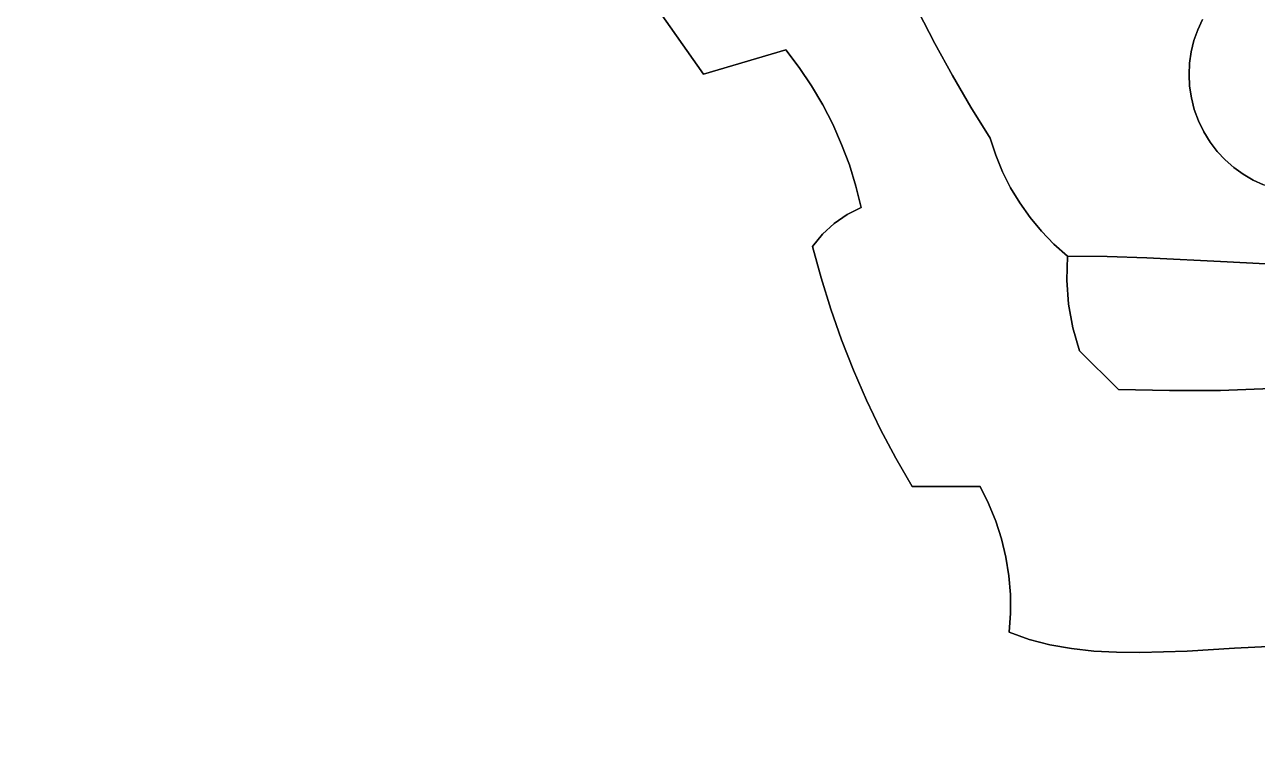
# Model space of a CAD drawing. Header units: inches. Extents: x 36.3 to 71.4, y 17.4 to 61.7.
# Drawn here: x 50.874 to 54.442, y 35.183 to 37.303 of the extents above; entities that cross this region are included whole.
import ezdxf

# ---------------------------------------------------------------- set-up
doc = ezdxf.new("R2010")
doc.units = ezdxf.units.IN
doc.layers.add('SURFACES_FOR_SKETCHUP', color=7, linetype='Continuous')

msp = doc.modelspace()

# ---------------------------------------------------------------- linework, layer by layer
at = {"layer": 'SURFACES_FOR_SKETCHUP'}
for points, invisible_edges in [([(51.187, 38.1246), (50.8373, 38.3664), (49.8514, 36.59)], 10), ([(51.2362, 38.0723), (51.187, 38.1246), (49.8514, 36.59)], 10), ([(49.8514, 36.59), (49.9797, 36.5024), (51.2362, 38.0723)], 10), ([(51.2898, 38.0254), (51.2362, 38.0723), (49.9797, 36.5024)], 10), ([(50.1058, 36.4107), (51.2898, 38.0254), (49.9797, 36.5024)], 3), ([(51.3474, 37.984), (51.2898, 38.0254), (50.1058, 36.4107)], 10), ([(50.1058, 36.4107), (50.2317, 36.3184), (51.3474, 37.984)], 10), ([(51.3474, 37.984), (50.2317, 36.3184), (51.4086, 37.9484)], 3), ([(50.2317, 36.3184), (50.3591, 36.2288), (51.4086, 37.9484)], 10), ([(50.3591, 36.2288), (50.424, 36.1861), (51.4086, 37.9484)], 10), ([(50.424, 36.1861), (50.4901, 36.1454), (51.4086, 37.9484)], 10), ([(51.4086, 37.9484), (50.4901, 36.1454), (51.4728, 37.9187)], 3), ([(50.4901, 36.1454), (50.5575, 36.1071), (51.4728, 37.9187)], 10), ([(50.6266, 36.0717), (51.4728, 37.9187), (50.5575, 36.1071)], 3), ([(51.4728, 37.9187), (50.6266, 36.0717), (51.5398, 37.8953)], 3), ([(51.5398, 37.8953), (50.6266, 36.0717), (51.609, 37.8782)], 3), ([(51.609, 37.8782), (50.6266, 36.0717), (51.68, 37.8679)], 3), ([(52.8387, 37.1602), (51.68, 37.8679), (50.6266, 36.0717)], 11), ([(52.4943, 37.6518), (51.68, 37.8679), (52.8387, 37.1602)], 3), ([(52.54, 37.753), (52.5206, 37.701), (53.0775, 37.2305)], 10), ([(53.0775, 37.2305), (53.2952, 37.7312), (52.54, 37.753)], 11), ([(53.2952, 37.7312), (53.0775, 37.2305), (53.3322, 37.6322)], 3), ([(52.4943, 37.6518), (52.8387, 37.1602), (52.5206, 37.701)], 2), ([(53.0775, 37.2305), (52.5206, 37.701), (52.8387, 37.1602)], 3), ([(53.3322, 37.6322), (53.0775, 37.2305), (53.3721, 37.5343)], 3), ([(53.3721, 37.5343), (53.0775, 37.2305), (53.4147, 37.4377)], 3), ([(54.2692, 37.2881), (54.4539, 37.4763), (54.283, 37.3182)], 3), ([(54.4539, 37.4763), (54.2692, 37.2881), (54.2715, 37.0244)], 11), ([(54.2715, 37.0244), (54.4596, 36.8396), (54.4539, 37.4763)], 11), ([(53.1161, 37.1795), (53.4147, 37.4377), (53.0775, 37.2305)], 3), ([(53.4147, 37.4377), (53.1161, 37.1795), (53.4601, 37.3423)], 3), ([(53.1517, 37.1265), (53.4601, 37.3423), (53.1161, 37.1795)], 3), ([(53.4601, 37.3423), (53.1517, 37.1265), (53.5082, 37.2483)], 3), ([(53.4601, 37.3423), (53.5082, 37.2483), (54.283, 37.3182)], 10), ([(54.2692, 37.2881), (54.283, 37.3182), (53.5082, 37.2483)], 10), ([(54.2582, 37.2569), (54.2692, 37.2881), (53.5082, 37.2483)], 10), ([(54.2692, 37.2881), (54.2582, 37.2569), (54.2715, 37.0244)], 10), ([(53.184, 37.0716), (53.5082, 37.2483), (53.1517, 37.1265)], 3), ([(53.213, 37.0149), (53.5082, 37.2483), (53.184, 37.0716)], 3), ([(53.5082, 37.2483), (53.213, 37.0149), (53.5591, 37.1557)], 3), ([(53.5082, 37.2483), (53.5591, 37.1557), (54.2582, 37.2569)], 10), ([(54.2504, 37.2247), (54.2582, 37.2569), (53.5591, 37.1557)], 10), ([(54.2582, 37.2569), (54.2504, 37.2247), (54.2594, 37.0575)], 10), ([(54.2594, 37.0575), (54.2715, 37.0244), (54.2582, 37.2569)], 10), ([(53.1161, 37.1795), (53.0775, 37.2305), (52.8387, 37.1602)], 8), ([(53.5591, 37.1557), (53.6126, 37.0646), (54.2504, 37.2247)], 10), ([(54.2456, 37.1918), (54.2504, 37.2247), (53.6126, 37.0646)], 10), ([(54.2504, 37.2247), (54.2456, 37.1918), (54.2594, 37.0575)], 10), ([(53.1161, 37.1795), (52.8387, 37.1602), (53.1517, 37.1265)], 3), ([(53.6126, 37.0646), (53.6687, 36.975), (54.2456, 37.1918)], 10), ([(54.244, 37.1585), (54.2456, 37.1918), (53.6687, 36.975)], 10), ([(54.244, 37.1585), (54.2508, 37.0911), (54.2456, 37.1918)], 3), ([(54.2594, 37.0575), (54.2456, 37.1918), (54.2508, 37.0911)], 3), ([(52.8387, 37.1602), (50.6266, 36.0717), (53.1794, 36.5704)], 11), ([(53.184, 37.0716), (53.1517, 37.1265), (52.8387, 37.1602)], 10), ([(53.184, 37.0716), (52.8387, 37.1602), (53.213, 37.0149)], 3), ([(52.8387, 37.1602), (53.1838, 36.6967), (53.213, 37.0149)], 11), ([(53.1548, 36.6616), (53.1838, 36.6967), (52.8387, 37.1602)], 10), ([(53.1548, 36.6616), (52.8387, 37.1602), (53.1794, 36.5704)], 3), ([(53.2388, 36.9567), (53.5591, 37.1557), (53.213, 37.0149)], 3), ([(53.5591, 37.1557), (53.2388, 36.9567), (53.6126, 37.0646)], 3), ([(54.2457, 37.1248), (54.244, 37.1585), (53.6687, 36.975)], 10), ([(54.244, 37.1585), (54.2457, 37.1248), (54.2508, 37.0911)], 8), ([(54.2508, 37.0911), (54.2457, 37.1248), (53.6687, 36.975)], 10), ([(53.6687, 36.975), (53.6848, 36.9255), (54.2508, 37.0911)], 10), ([(53.6848, 36.9255), (53.7045, 36.8775), (54.2508, 37.0911)], 10), ([(54.2594, 37.0575), (54.2508, 37.0911), (53.7045, 36.8775)], 10), ([(53.2611, 36.8971), (53.6126, 37.0646), (53.2388, 36.9567)], 3), ([(53.2799, 36.8361), (53.6126, 37.0646), (53.2611, 36.8971)], 3), ([(53.6126, 37.0646), (53.2799, 36.8361), (53.6687, 36.975)], 3), ([(53.7277, 36.8314), (54.2594, 37.0575), (53.7045, 36.8775)], 3), ([(53.7543, 36.7871), (54.2594, 37.0575), (53.7277, 36.8314)], 3), ([(54.2594, 37.0575), (53.7543, 36.7871), (54.2715, 37.0244)], 3), ([(53.213, 37.0149), (53.1838, 36.6967), (53.2388, 36.9567)], 3), ([(53.7543, 36.7871), (53.7841, 36.7451), (54.2715, 37.0244)], 10), ([(54.0068, 36.6321), (54.2715, 37.0244), (53.7841, 36.7451)], 11), ([(54.2715, 37.0244), (54.0068, 36.6321), (54.2869, 36.9927)], 3), ([(54.2715, 37.0244), (54.2869, 36.9927), (54.4296, 36.8535)], 10), ([(54.4596, 36.8396), (54.2715, 37.0244), (54.4296, 36.8535)], 3), ([(53.6687, 36.975), (53.2799, 36.8361), (53.6848, 36.9255)], 3), ([(54.1223, 36.6283), (54.2869, 36.9927), (54.0068, 36.6321)], 3), ([(54.3051, 36.9633), (54.2869, 36.9927), (54.1223, 36.6283)], 10), ([(54.3258, 36.9362), (54.3051, 36.9633), (54.1223, 36.6283)], 10), ([(54.401, 36.8701), (54.2869, 36.9927), (54.374, 36.8895)], 3), ([(54.4296, 36.8535), (54.2869, 36.9927), (54.401, 36.8701)], 3), ([(54.2869, 36.9927), (54.3051, 36.9633), (54.374, 36.8895)], 10), ([(54.3489, 36.9116), (54.374, 36.8895), (54.3051, 36.9633)], 10), ([(54.3051, 36.9633), (54.3258, 36.9362), (54.3489, 36.9116)], 8), ([(53.2388, 36.9567), (53.1838, 36.6967), (53.2611, 36.8971)], 3), ([(53.2952, 36.774), (53.6848, 36.9255), (53.2799, 36.8361)], 3), ([(53.6848, 36.9255), (53.2952, 36.774), (53.7045, 36.8775)], 3), ([(54.3489, 36.9116), (54.3258, 36.9362), (54.1223, 36.6283)], 10), ([(53.2173, 36.7274), (53.2611, 36.8971), (53.1838, 36.6967)], 3), ([(53.2799, 36.8361), (53.2611, 36.8971), (53.2173, 36.7274)], 10), ([(54.374, 36.8895), (54.3489, 36.9116), (54.1223, 36.6283)], 10), ([(54.1223, 36.6283), (54.3546, 36.6167), (54.374, 36.8895)], 10), ([(54.401, 36.8701), (54.374, 36.8895), (54.3546, 36.6167)], 10), ([(53.7045, 36.8775), (53.2952, 36.774), (53.7277, 36.8314)], 3), ([(54.4296, 36.8535), (54.401, 36.8701), (54.3546, 36.6167)], 10), ([(54.4596, 36.8396), (54.4296, 36.8535), (54.3546, 36.6167)], 10), ([(53.2173, 36.7274), (53.2546, 36.7533), (53.2799, 36.8361)], 10), ([(53.2546, 36.7533), (53.2952, 36.774), (53.2799, 36.8361)], 8), ([(53.7277, 36.8314), (53.2952, 36.774), (53.7543, 36.7871)], 3), ([(54.4909, 36.8287), (54.4596, 36.8396), (54.3546, 36.6167)], 10), ([(54.523, 36.8208), (54.4909, 36.8287), (54.3546, 36.6167)], 10), ([(54.3546, 36.6167), (54.5877, 36.6053), (54.523, 36.8208)], 10), ([(53.7543, 36.7871), (53.2952, 36.774), (53.7841, 36.7451)], 3), ([(53.1794, 36.5704), (53.2073, 36.4802), (53.2952, 36.774)], 10), ([(53.2952, 36.774), (53.2546, 36.7533), (53.1794, 36.5704)], 10), ([(53.2546, 36.7533), (53.2173, 36.7274), (53.1794, 36.5704)], 10), ([(53.2952, 36.774), (53.2073, 36.4802), (53.7841, 36.7451)], 11), ([(53.2385, 36.3911), (53.7841, 36.7451), (53.2073, 36.4802)], 3), ([(53.7841, 36.7451), (53.2385, 36.3911), (53.8172, 36.7053)], 3), ([(53.8172, 36.7053), (54.0068, 36.6321), (53.7841, 36.7451)], 3), ([(53.1838, 36.6967), (53.1794, 36.5704), (53.2173, 36.7274)], 3), ([(53.1838, 36.6967), (53.1548, 36.6616), (53.1794, 36.5704)], 8), ([(53.8172, 36.7053), (53.2385, 36.3911), (53.8955, 36.4946)], 11), ([(53.8902, 36.5639), (53.8532, 36.6681), (53.8172, 36.7053)], 9), ([(53.8902, 36.5639), (53.8172, 36.7053), (53.8955, 36.4946)], 3), ([(53.8172, 36.7053), (53.8532, 36.6681), (54.0068, 36.6321)], 10), ([(53.8902, 36.5639), (53.8921, 36.6335), (53.8532, 36.6681)], 8), ([(53.8921, 36.6335), (54.0068, 36.6321), (53.8532, 36.6681)], 2), ([(54.0068, 36.6321), (53.8921, 36.6335), (53.8902, 36.5639)], 8), ([(53.8902, 36.5639), (53.8955, 36.4946), (54.0068, 36.6321)], 10), ([(53.8955, 36.4946), (53.9079, 36.4261), (54.0068, 36.6321)], 10), ([(54.1223, 36.6283), (54.0068, 36.6321), (53.9079, 36.4261)], 10), ([(53.9079, 36.4261), (53.9272, 36.3592), (54.1223, 36.6283)], 10), ([(54.0404, 36.2473), (54.1223, 36.6283), (53.9272, 36.3592)], 3), ([(54.0404, 36.2473), (54.1876, 36.244), (54.1223, 36.6283)], 10), ([(54.3546, 36.6167), (54.1223, 36.6283), (54.1876, 36.244)], 10), ([(54.1876, 36.244), (54.3347, 36.2449), (54.3546, 36.6167)], 10), ([(54.3347, 36.2449), (54.4814, 36.25), (54.3546, 36.6167)], 10), ([(54.5877, 36.6053), (54.3546, 36.6167), (54.4814, 36.25)], 10), ([(53.2073, 36.4802), (53.1794, 36.5704), (50.6266, 36.0717)], 10), ([(53.273, 36.3034), (53.8955, 36.4946), (53.2385, 36.3911)], 3), ([(53.8955, 36.4946), (53.273, 36.3034), (53.9079, 36.4261)], 3), ([(53.2385, 36.3911), (53.2073, 36.4802), (50.6266, 36.0717)], 10), ([(53.3107, 36.2169), (53.9079, 36.4261), (53.273, 36.3034)], 3), ([(53.3515, 36.1318), (53.9079, 36.4261), (53.3107, 36.2169)], 3), ([(53.9079, 36.4261), (53.3515, 36.1318), (53.9272, 36.3592)], 3), ([(53.273, 36.3034), (53.2385, 36.3911), (50.6226, 36.0324)], 10), ([(50.6266, 36.0717), (50.6226, 36.0324), (53.2385, 36.3911)], 10), ([(53.6393, 35.9664), (53.9272, 36.3592), (53.3515, 36.1318)], 11), ([(53.9272, 36.3592), (53.6393, 35.9664), (54.0404, 36.2473)], 3), ([(53.3107, 36.2169), (53.273, 36.3034), (50.6141, 35.9953)], 10), ([(50.6226, 36.0324), (50.6141, 35.9953), (53.273, 36.3034)], 10), ([(53.6639, 35.9174), (54.0404, 36.2473), (53.6393, 35.9664)], 3), ([(53.6845, 35.8668), (54.0404, 36.2473), (53.6639, 35.9174)], 3), ([(53.7012, 35.815), (54.0404, 36.2473), (53.6845, 35.8668)], 3), ([(53.7012, 35.815), (53.7138, 35.7622), (54.0404, 36.2473)], 10), ([(54.1015, 35.4862), (54.0404, 36.2473), (53.7138, 35.7622)], 11), ([(54.0404, 36.2473), (54.1015, 35.4862), (54.1876, 36.244)], 3), ([(54.1876, 36.244), (54.2383, 35.4904), (54.3347, 36.2449)], 3), ([(54.376, 35.4984), (54.3347, 36.2449), (54.2383, 35.4904)], 3), ([(54.3347, 36.2449), (54.376, 35.4984), (54.4814, 36.25)], 3), ([(54.5123, 35.5052), (54.4814, 36.25), (54.376, 35.4984)], 3), ([(50.6141, 35.9953), (50.7216, 34.9225), (53.3107, 36.2169)], 11), ([(53.3515, 36.1318), (53.3107, 36.2169), (50.7216, 34.9225)], 10), ([(54.2383, 35.4904), (54.1876, 36.244), (54.1015, 35.4862)], 3), ([(50.7216, 34.9225), (50.7785, 34.8033), (53.3515, 36.1318)], 10), ([(53.3956, 36.0483), (53.3515, 36.1318), (50.7785, 34.8033)], 10), ([(53.3956, 36.0483), (53.6393, 35.9664), (53.3515, 36.1318)], 3), ([(50.8301, 34.6819), (53.3956, 36.0483), (50.7785, 34.8033)], 3), ([(53.4427, 35.9664), (53.3956, 36.0483), (50.8301, 34.6819)], 10), ([(53.3956, 36.0483), (53.4427, 35.9664), (53.6393, 35.9664)], 8), ([(50.8301, 34.6819), (50.8765, 34.5583), (53.4427, 35.9664)], 10), ([(50.8765, 34.5583), (50.9175, 34.4328), (53.4427, 35.9664)], 10), ([(53.7236, 35.545), (53.4427, 35.9664), (50.9175, 34.4328)], 11), ([(53.6639, 35.9174), (53.6393, 35.9664), (53.4427, 35.9664)], 8), ([(53.7012, 35.815), (53.6845, 35.8668), (53.4427, 35.9664)], 10), ([(53.7225, 35.7085), (53.4427, 35.9664), (53.727, 35.6543)], 3), ([(53.7274, 35.5997), (53.727, 35.6543), (53.4427, 35.9664)], 10), ([(53.6639, 35.9174), (53.4427, 35.9664), (53.6845, 35.8668)], 3), ([(53.7138, 35.7622), (53.4427, 35.9664), (53.7225, 35.7085)], 3), ([(53.7012, 35.815), (53.4427, 35.9664), (53.7138, 35.7622)], 3), ([(53.7236, 35.545), (53.7274, 35.5997), (53.4427, 35.9664)], 10), ([(54.0344, 35.487), (53.7138, 35.7622), (53.9685, 35.4906)], 3), ([(54.1015, 35.4862), (53.7138, 35.7622), (54.0344, 35.487)], 3), ([(53.7225, 35.7085), (53.9685, 35.4906), (53.7138, 35.7622)], 3), ([(53.9685, 35.4906), (53.7225, 35.7085), (53.9041, 35.4976)], 3), ([(53.7225, 35.7085), (53.727, 35.6543), (53.9041, 35.4976)], 10), ([(53.8416, 35.5086), (53.9041, 35.4976), (53.727, 35.6543)], 10), ([(53.727, 35.6543), (53.7274, 35.5997), (53.8416, 35.5086)], 10), ([(53.7236, 35.545), (53.7813, 35.5242), (53.7274, 35.5997)], 2), ([(53.8416, 35.5086), (53.7274, 35.5997), (53.7813, 35.5242)], 3), ([(50.9175, 34.4328), (53.4043, 33.7543), (53.7236, 35.545)], 11), ([(53.4334, 33.7646), (53.7236, 35.545), (53.4043, 33.7543)], 3), ([(53.4636, 33.7722), (53.7236, 35.545), (53.4334, 33.7646)], 3), ([(53.4946, 33.7775), (53.7236, 35.545), (53.4636, 33.7722)], 3), ([(53.5264, 33.7807), (53.7236, 35.545), (53.4946, 33.7775)], 3), ([(53.7813, 35.5242), (53.7236, 35.545), (53.5264, 33.7807)], 10), ([(53.5264, 33.7807), (53.592, 33.7818), (53.7813, 35.5242)], 10), ([(53.8416, 35.5086), (53.7813, 35.5242), (53.592, 33.7818)], 10), ([(53.592, 33.7818), (53.6593, 33.7777), (53.8416, 35.5086)], 10), ([(53.9041, 35.4976), (53.8416, 35.5086), (53.6593, 33.7777)], 10), ([(53.6593, 33.7777), (53.7952, 33.7631), (53.9041, 35.4976)], 10), ([(53.9685, 35.4906), (53.9041, 35.4976), (53.7952, 33.7631)], 10), ([(54.8402, 35.3695), (54.376, 35.4984), (53.9268, 33.7543)], 11), ([(54.2383, 35.4904), (53.9268, 33.7543), (54.376, 35.4984)], 3), ([(54.376, 35.4984), (54.8402, 35.3695), (54.5123, 35.5052)], 3), ([(53.7952, 33.7631), (53.862, 33.7568), (53.9685, 35.4906)], 10), ([(53.862, 33.7568), (53.9268, 33.7543), (53.9685, 35.4906)], 10), ([(54.0344, 35.487), (53.9685, 35.4906), (53.9268, 33.7543)], 10), ([(54.2383, 35.4904), (54.1015, 35.4862), (53.9268, 33.7543)], 10), ([(54.1015, 35.4862), (54.0344, 35.487), (53.9268, 33.7543)], 10), ([(53.9268, 33.7543), (54.8864, 33.7543), (54.8402, 35.3695)], 10)]:
    msp.add_3dface(points, dxfattribs=dict(at, invisible_edges=invisible_edges))

doc.saveas('drawing.dxf')
